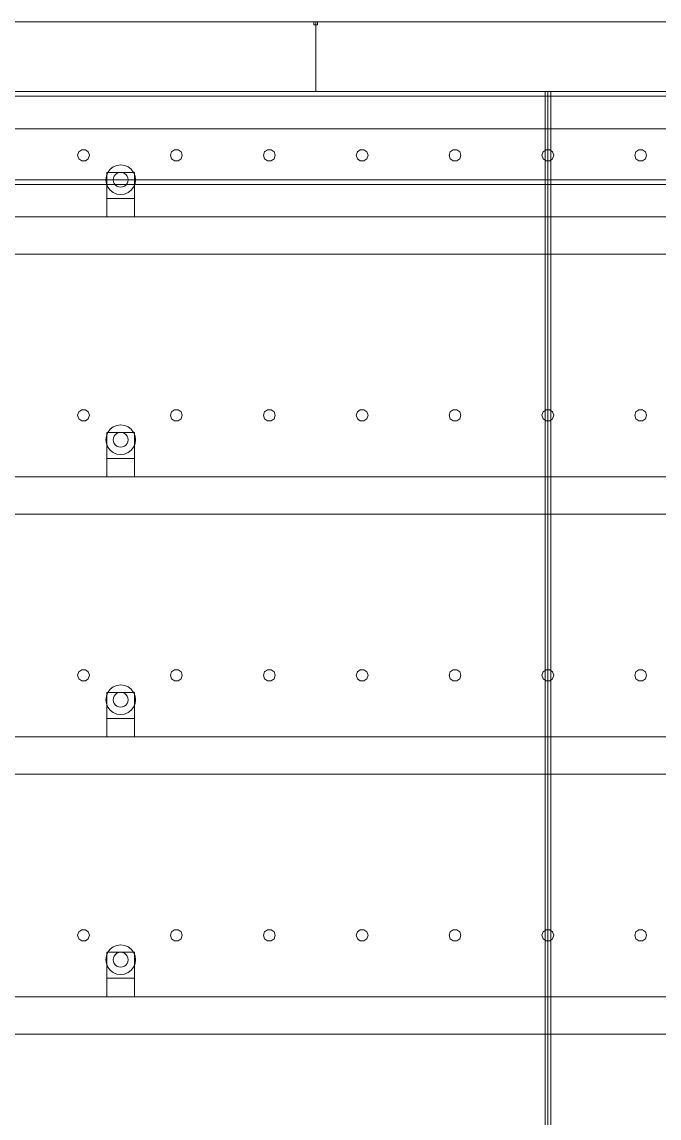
# Model space of a CAD drawing. Header units: millimetres. Extents: x -1970 to 59977, y -50268 to 6837.
# Drawn here: x 57273 to 57959, y 1820 to 3000 of the extents above; entities that cross this region are included whole.
import ezdxf

# ---------------------------------------------------------------- set-up
doc = ezdxf.new("R2010")
doc.units = ezdxf.units.MM
doc.layers.add('lateral_secador', color=7, linetype='Continuous', lineweight=0)

msp = doc.modelspace()

# ---------------------------------------------------------------- linework, layer by layer
at = {"layer": 'lateral_secador'}
for p, q in [((56589.253, 3000), (57589.253, 3000)), ((57587.253, 3000), (57591.253, 3000)), ((57587.253, 3000), (57587.253, 2997)), ((57589.253, 2925), (57589.253, 3000)), ((57589.253, 3000), (58589.253, 3000)), ((57591.253, 2997), (57591.253, 3000)), ((57587.253, 2997), (57591.253, 2997)), ((38839.253, 2925), (58839.253, 2925)), ((38839.253, 2920), (58839.253, 2920)), ((56589.253, 2925), (57589.253, 2925)), ((56839.253, 2925), (57839.253, 2925)), ((57589.253, 2925), (58589.253, 2925)), ((57836.253, 2925), (57842.253, 2925)), ((57836.253, 2925), (57836.253, 60)), ((57839.253, 0), (57839.253, 2925)), ((57839.253, 2925), (58839.253, 2925)), ((57842.253, 60), (57842.253, 2925)), ((38839.253, 2885), (58839.253, 2885)), ((57334.116, 2860.082), (57332.903, 2856.35)), ((57337.291, 2862.389), (57334.116, 2860.082)), ((57341.215, 2862.389), (57337.291, 2862.389)), ((57344.39, 2860.082), (57341.215, 2862.389)), ((57345.603, 2856.35), (57344.39, 2860.082)), ((57434.116, 2860.082), (57432.903, 2856.35)), ((57437.291, 2862.389), (57434.116, 2860.082)), ((57441.215, 2862.389), (57437.291, 2862.389)), ((57444.39, 2860.082), (57441.215, 2862.389)), ((57445.603, 2856.35), (57444.39, 2860.082)), ((57534.116, 2860.082), (57532.903, 2856.35)), ((57537.291, 2862.389), (57534.116, 2860.082)), ((57541.215, 2862.389), (57537.291, 2862.389)), ((57544.39, 2860.082), (57541.215, 2862.389)), ((57545.603, 2856.35), (57544.39, 2860.082)), ((57634.116, 2860.082), (57632.903, 2856.35)), ((57637.291, 2862.389), (57634.116, 2860.082)), ((57641.215, 2862.389), (57637.291, 2862.389)), ((57644.39, 2860.082), (57641.215, 2862.389)), ((57645.603, 2856.35), (57644.39, 2860.082)), ((57734.116, 2860.082), (57732.903, 2856.35)), ((57737.291, 2862.389), (57734.116, 2860.082)), ((57741.215, 2862.389), (57737.291, 2862.389)), ((57744.39, 2860.082), (57741.215, 2862.389)), ((57745.603, 2856.35), (57744.39, 2860.082)), ((57834.116, 2860.082), (57832.903, 2856.35)), ((57837.291, 2862.389), (57834.116, 2860.082)), ((57841.215, 2862.389), (57837.291, 2862.389)), ((57844.39, 2860.082), (57841.215, 2862.389)), ((57845.603, 2856.35), (57844.39, 2860.082)), ((57934.116, 2860.082), (57932.903, 2856.35)), ((57937.291, 2862.389), (57934.116, 2860.082)), ((57941.215, 2862.389), (57937.291, 2862.389)), ((57944.39, 2860.082), (57941.215, 2862.389)), ((57945.603, 2856.35), (57944.39, 2860.082)), ((57332.903, 2856.35), (57334.116, 2852.618)), ((57334.116, 2852.618), (57337.291, 2850.311)), ((57337.291, 2850.311), (57341.215, 2850.311)), ((57341.215, 2850.311), (57344.39, 2852.618)), ((57344.39, 2852.618), (57345.603, 2856.35)), ((57375.112, 2845.455), (57371.253, 2843.856)), ((57379.253, 2846), (57375.112, 2845.455)), ((57383.394, 2845.455), (57379.253, 2846)), ((57387.253, 2843.856), (57383.394, 2845.455)), ((57432.903, 2856.35), (57434.116, 2852.618)), ((57434.116, 2852.618), (57437.291, 2850.311)), ((57437.291, 2850.311), (57441.215, 2850.311)), ((57441.215, 2850.311), (57444.39, 2852.618)), ((57444.39, 2852.618), (57445.603, 2856.35)), ((57532.903, 2856.35), (57534.116, 2852.618)), ((57534.116, 2852.618), (57537.291, 2850.311)), ((57537.291, 2850.311), (57541.215, 2850.311)), ((57541.215, 2850.311), (57544.39, 2852.618)), ((57544.39, 2852.618), (57545.603, 2856.35)), ((57632.903, 2856.35), (57634.116, 2852.618)), ((57634.116, 2852.618), (57637.291, 2850.311)), ((57637.291, 2850.311), (57641.215, 2850.311)), ((57641.215, 2850.311), (57644.39, 2852.618)), ((57644.39, 2852.618), (57645.603, 2856.35)), ((57732.903, 2856.35), (57734.116, 2852.618)), ((57734.116, 2852.618), (57737.291, 2850.311)), ((57737.291, 2850.311), (57741.215, 2850.311)), ((57741.215, 2850.311), (57744.39, 2852.618)), ((57744.39, 2852.618), (57745.603, 2856.35)), ((57832.903, 2856.35), (57834.116, 2852.618)), ((57834.116, 2852.618), (57837.291, 2850.311)), ((57837.291, 2850.311), (57841.215, 2850.311)), ((57841.215, 2850.311), (57844.39, 2852.618)), ((57844.39, 2852.618), (57845.603, 2856.35)), ((57932.903, 2856.35), (57934.116, 2852.618)), ((57934.116, 2852.618), (57937.291, 2850.311)), ((57937.291, 2850.311), (57941.215, 2850.311)), ((57941.215, 2850.311), (57944.39, 2852.618)), ((57944.39, 2852.618), (57945.603, 2856.35)), ((57363.798, 2834.141), (57363.253, 2830)), ((57365.397, 2838), (57363.798, 2834.141)), ((57364.253, 2838), (57394.253, 2838)), ((57364.253, 2838), (57364.253, 2810)), ((57367.939, 2841.314), (57365.397, 2838)), ((57371.253, 2843.856), (57367.939, 2841.314)), ((57372.325, 2834), (57371.526, 2832.071)), ((57373.596, 2835.657), (57372.325, 2834)), ((57375.253, 2836.928), (57373.596, 2835.657)), ((57377.182, 2837.727), (57375.253, 2836.928)), ((57379.253, 2838), (57377.182, 2837.727)), ((57381.324, 2837.727), (57379.253, 2838)), ((57383.253, 2836.928), (57381.324, 2837.727)), ((57384.91, 2835.657), (57383.253, 2836.928)), ((57386.181, 2834), (57384.91, 2835.657)), ((57386.98, 2832.071), (57386.181, 2834)), ((57390.567, 2841.314), (57387.253, 2843.856)), ((57393.109, 2838), (57390.567, 2841.314)), ((57394.708, 2834.141), (57393.109, 2838)), ((57394.253, 2810), (57394.253, 2838)), ((57395.253, 2830), (57394.708, 2834.141)), ((38839.253, 2830), (58839.253, 2830)), ((38839.253, 2825), (58839.253, 2825)), ((57363.253, 2830), (57363.798, 2825.859)), ((57363.798, 2825.859), (57365.397, 2822)), ((57365.397, 2822), (57367.939, 2818.686)), ((57371.526, 2832.071), (57371.253, 2830)), ((57371.253, 2830), (57371.526, 2827.929)), ((57371.526, 2827.929), (57372.325, 2826)), ((57372.325, 2826), (57373.596, 2824.343)), ((57373.596, 2824.343), (57375.253, 2823.072)), ((57375.253, 2823.072), (57377.182, 2822.273)), ((57377.182, 2822.273), (57379.253, 2822)), ((57379.253, 2822), (57381.324, 2822.273)), ((57381.324, 2822.273), (57383.253, 2823.072)), ((57383.253, 2823.072), (57384.91, 2824.343)), ((57384.91, 2824.343), (57386.181, 2826)), ((57386.181, 2826), (57386.98, 2827.929)), ((57387.253, 2830), (57386.98, 2832.071)), ((57386.98, 2827.929), (57387.253, 2830)), ((57390.567, 2818.686), (57393.109, 2822)), ((57393.109, 2822), (57394.708, 2825.859)), ((57394.708, 2825.859), (57395.253, 2830)), ((57364.253, 2810), (57394.253, 2810)), ((57364.253, 2810), (57364.253, 2790)), ((57367.939, 2818.686), (57371.253, 2816.144)), ((57371.253, 2816.144), (57375.112, 2814.545)), ((57375.112, 2814.545), (57379.253, 2814)), ((57379.253, 2814), (57383.394, 2814.545)), ((57383.394, 2814.545), (57387.253, 2816.144)), ((57387.253, 2816.144), (57390.567, 2818.686)), ((57394.253, 2790), (57394.253, 2810)), ((39189.253, 2790), (58489.253, 2790)), ((57364.253, 2790), (57394.253, 2790)), ((39189.253, 2750), (58489.253, 2750)), ((57334.116, 2580.082), (57332.903, 2576.35)), ((57332.903, 2576.35), (57334.116, 2572.618)), ((57337.291, 2582.389), (57334.116, 2580.082)), ((57341.215, 2582.389), (57337.291, 2582.389)), ((57344.39, 2580.082), (57341.215, 2582.389)), ((57345.603, 2576.35), (57344.39, 2580.082)), ((57344.39, 2572.618), (57345.603, 2576.35)), ((57434.116, 2580.082), (57432.903, 2576.35)), ((57432.903, 2576.35), (57434.116, 2572.618)), ((57437.291, 2582.389), (57434.116, 2580.082)), ((57441.215, 2582.389), (57437.291, 2582.389)), ((57444.39, 2580.082), (57441.215, 2582.389)), ((57445.603, 2576.35), (57444.39, 2580.082)), ((57444.39, 2572.618), (57445.603, 2576.35)), ((57534.116, 2580.082), (57532.903, 2576.35)), ((57532.903, 2576.35), (57534.116, 2572.618)), ((57537.291, 2582.389), (57534.116, 2580.082)), ((57541.215, 2582.389), (57537.291, 2582.389)), ((57544.39, 2580.082), (57541.215, 2582.389)), ((57545.603, 2576.35), (57544.39, 2580.082)), ((57544.39, 2572.618), (57545.603, 2576.35)), ((57634.116, 2580.082), (57632.903, 2576.35)), ((57632.903, 2576.35), (57634.116, 2572.618)), ((57637.291, 2582.389), (57634.116, 2580.082)), ((57641.215, 2582.389), (57637.291, 2582.389)), ((57644.39, 2580.082), (57641.215, 2582.389)), ((57645.603, 2576.35), (57644.39, 2580.082)), ((57644.39, 2572.618), (57645.603, 2576.35)), ((57734.116, 2580.082), (57732.903, 2576.35)), ((57732.903, 2576.35), (57734.116, 2572.618)), ((57737.291, 2582.389), (57734.116, 2580.082)), ((57741.215, 2582.389), (57737.291, 2582.389)), ((57744.39, 2580.082), (57741.215, 2582.389)), ((57745.603, 2576.35), (57744.39, 2580.082)), ((57744.39, 2572.618), (57745.603, 2576.35)), ((57834.116, 2580.082), (57832.903, 2576.35)), ((57832.903, 2576.35), (57834.116, 2572.618)), ((57837.291, 2582.389), (57834.116, 2580.082)), ((57841.215, 2582.389), (57837.291, 2582.389)), ((57844.39, 2580.082), (57841.215, 2582.389)), ((57845.603, 2576.35), (57844.39, 2580.082)), ((57844.39, 2572.618), (57845.603, 2576.35)), ((57934.116, 2580.082), (57932.903, 2576.35)), ((57932.903, 2576.35), (57934.116, 2572.618)), ((57937.291, 2582.389), (57934.116, 2580.082)), ((57941.215, 2582.389), (57937.291, 2582.389)), ((57944.39, 2580.082), (57941.215, 2582.389)), ((57945.603, 2576.35), (57944.39, 2580.082)), ((57944.39, 2572.618), (57945.603, 2576.35)), ((57334.116, 2572.618), (57337.291, 2570.311)), ((57337.291, 2570.311), (57341.215, 2570.311)), ((57341.215, 2570.311), (57344.39, 2572.618)), ((57371.253, 2563.856), (57367.939, 2561.314)), ((57375.112, 2565.455), (57371.253, 2563.856)), ((57379.253, 2566), (57375.112, 2565.455)), ((57383.394, 2565.455), (57379.253, 2566)), ((57387.253, 2563.856), (57383.394, 2565.455)), ((57390.567, 2561.314), (57387.253, 2563.856)), ((57434.116, 2572.618), (57437.291, 2570.311)), ((57437.291, 2570.311), (57441.215, 2570.311)), ((57441.215, 2570.311), (57444.39, 2572.618)), ((57534.116, 2572.618), (57537.291, 2570.311)), ((57537.291, 2570.311), (57541.215, 2570.311)), ((57541.215, 2570.311), (57544.39, 2572.618)), ((57634.116, 2572.618), (57637.291, 2570.311)), ((57637.291, 2570.311), (57641.215, 2570.311)), ((57641.215, 2570.311), (57644.39, 2572.618)), ((57734.116, 2572.618), (57737.291, 2570.311)), ((57737.291, 2570.311), (57741.215, 2570.311)), ((57741.215, 2570.311), (57744.39, 2572.618)), ((57834.116, 2572.618), (57837.291, 2570.311)), ((57837.291, 2570.311), (57841.215, 2570.311)), ((57841.215, 2570.311), (57844.39, 2572.618)), ((57934.116, 2572.618), (57937.291, 2570.311)), ((57937.291, 2570.311), (57941.215, 2570.311)), ((57941.215, 2570.311), (57944.39, 2572.618)), ((57363.798, 2554.141), (57363.253, 2550)), ((57363.253, 2550), (57363.798, 2545.859)), ((57365.397, 2558), (57363.798, 2554.141)), ((57364.253, 2558), (57394.253, 2558)), ((57364.253, 2558), (57364.253, 2530)), ((57367.939, 2561.314), (57365.397, 2558)), ((57371.526, 2552.071), (57371.253, 2550)), ((57371.253, 2550), (57371.526, 2547.929)), ((57372.325, 2554), (57371.526, 2552.071)), ((57373.596, 2555.657), (57372.325, 2554)), ((57375.253, 2556.928), (57373.596, 2555.657)), ((57377.182, 2557.727), (57375.253, 2556.928)), ((57379.253, 2558), (57377.182, 2557.727)), ((57381.324, 2557.727), (57379.253, 2558)), ((57383.253, 2556.928), (57381.324, 2557.727)), ((57384.91, 2555.657), (57383.253, 2556.928)), ((57386.181, 2554), (57384.91, 2555.657)), ((57386.98, 2552.071), (57386.181, 2554)), ((57387.253, 2550), (57386.98, 2552.071)), ((57386.98, 2547.929), (57387.253, 2550)), ((57393.109, 2558), (57390.567, 2561.314)), ((57394.708, 2554.141), (57393.109, 2558)), ((57394.253, 2530), (57394.253, 2558)), ((57395.253, 2550), (57394.708, 2554.141)), ((57394.708, 2545.859), (57395.253, 2550)), ((57363.798, 2545.859), (57365.397, 2542)), ((57365.397, 2542), (57367.939, 2538.686)), ((57367.939, 2538.686), (57371.253, 2536.144)), ((57371.526, 2547.929), (57372.325, 2546)), ((57372.325, 2546), (57373.596, 2544.343)), ((57373.596, 2544.343), (57375.253, 2543.072)), ((57375.253, 2543.072), (57377.182, 2542.273)), ((57377.182, 2542.273), (57379.253, 2542)), ((57379.253, 2542), (57381.324, 2542.273)), ((57381.324, 2542.273), (57383.253, 2543.072)), ((57383.253, 2543.072), (57384.91, 2544.343)), ((57384.91, 2544.343), (57386.181, 2546)), ((57386.181, 2546), (57386.98, 2547.929)), ((57387.253, 2536.144), (57390.567, 2538.686)), ((57390.567, 2538.686), (57393.109, 2542)), ((57393.109, 2542), (57394.708, 2545.859)), ((57364.253, 2530), (57394.253, 2530)), ((57364.253, 2530), (57364.253, 2510)), ((57371.253, 2536.144), (57375.112, 2534.545)), ((57375.112, 2534.545), (57379.253, 2534)), ((57379.253, 2534), (57383.394, 2534.545)), ((57383.394, 2534.545), (57387.253, 2536.144)), ((57394.253, 2510), (57394.253, 2530)), ((39189.253, 2510), (58489.253, 2510)), ((57364.253, 2510), (57394.253, 2510)), ((39189.253, 2470), (58489.253, 2470)), ((57337.291, 2302.389), (57334.116, 2300.082)), ((57341.215, 2302.389), (57337.291, 2302.389)), ((57344.39, 2300.082), (57341.215, 2302.389)), ((57437.291, 2302.389), (57434.116, 2300.082)), ((57441.215, 2302.389), (57437.291, 2302.389)), ((57444.39, 2300.082), (57441.215, 2302.389)), ((57537.291, 2302.389), (57534.116, 2300.082)), ((57541.215, 2302.389), (57537.291, 2302.389)), ((57544.39, 2300.082), (57541.215, 2302.389)), ((57637.291, 2302.389), (57634.116, 2300.082)), ((57641.215, 2302.389), (57637.291, 2302.389)), ((57644.39, 2300.082), (57641.215, 2302.389)), ((57737.291, 2302.389), (57734.116, 2300.082)), ((57741.215, 2302.389), (57737.291, 2302.389)), ((57744.39, 2300.082), (57741.215, 2302.389)), ((57837.291, 2302.389), (57834.116, 2300.082)), ((57841.215, 2302.389), (57837.291, 2302.389)), ((57844.39, 2300.082), (57841.215, 2302.389)), ((57937.291, 2302.389), (57934.116, 2300.082)), ((57941.215, 2302.389), (57937.291, 2302.389)), ((57944.39, 2300.082), (57941.215, 2302.389)), ((57334.116, 2300.082), (57332.903, 2296.35)), ((57332.903, 2296.35), (57334.116, 2292.618)), ((57334.116, 2292.618), (57337.291, 2290.311)), ((57337.291, 2290.311), (57341.215, 2290.311)), ((57341.215, 2290.311), (57344.39, 2292.618)), ((57345.603, 2296.35), (57344.39, 2300.082)), ((57344.39, 2292.618), (57345.603, 2296.35)), ((57434.116, 2300.082), (57432.903, 2296.35)), ((57432.903, 2296.35), (57434.116, 2292.618)), ((57434.116, 2292.618), (57437.291, 2290.311)), ((57437.291, 2290.311), (57441.215, 2290.311)), ((57441.215, 2290.311), (57444.39, 2292.618)), ((57445.603, 2296.35), (57444.39, 2300.082)), ((57444.39, 2292.618), (57445.603, 2296.35)), ((57534.116, 2300.082), (57532.903, 2296.35)), ((57532.903, 2296.35), (57534.116, 2292.618)), ((57534.116, 2292.618), (57537.291, 2290.311)), ((57537.291, 2290.311), (57541.215, 2290.311)), ((57541.215, 2290.311), (57544.39, 2292.618)), ((57545.603, 2296.35), (57544.39, 2300.082)), ((57544.39, 2292.618), (57545.603, 2296.35)), ((57634.116, 2300.082), (57632.903, 2296.35)), ((57632.903, 2296.35), (57634.116, 2292.618)), ((57634.116, 2292.618), (57637.291, 2290.311)), ((57637.291, 2290.311), (57641.215, 2290.311)), ((57641.215, 2290.311), (57644.39, 2292.618)), ((57645.603, 2296.35), (57644.39, 2300.082)), ((57644.39, 2292.618), (57645.603, 2296.35)), ((57734.116, 2300.082), (57732.903, 2296.35)), ((57732.903, 2296.35), (57734.116, 2292.618)), ((57734.116, 2292.618), (57737.291, 2290.311)), ((57737.291, 2290.311), (57741.215, 2290.311)), ((57741.215, 2290.311), (57744.39, 2292.618)), ((57745.603, 2296.35), (57744.39, 2300.082)), ((57744.39, 2292.618), (57745.603, 2296.35)), ((57834.116, 2300.082), (57832.903, 2296.35)), ((57832.903, 2296.35), (57834.116, 2292.618)), ((57834.116, 2292.618), (57837.291, 2290.311)), ((57837.291, 2290.311), (57841.215, 2290.311)), ((57841.215, 2290.311), (57844.39, 2292.618)), ((57845.603, 2296.35), (57844.39, 2300.082)), ((57844.39, 2292.618), (57845.603, 2296.35)), ((57934.116, 2300.082), (57932.903, 2296.35)), ((57932.903, 2296.35), (57934.116, 2292.618)), ((57934.116, 2292.618), (57937.291, 2290.311)), ((57937.291, 2290.311), (57941.215, 2290.311)), ((57941.215, 2290.311), (57944.39, 2292.618)), ((57945.603, 2296.35), (57944.39, 2300.082)), ((57944.39, 2292.618), (57945.603, 2296.35)), ((57367.939, 2281.314), (57365.397, 2278)), ((57371.253, 2283.856), (57367.939, 2281.314)), ((57375.112, 2285.455), (57371.253, 2283.856)), ((57379.253, 2286), (57375.112, 2285.455)), ((57383.394, 2285.455), (57379.253, 2286)), ((57387.253, 2283.856), (57383.394, 2285.455)), ((57390.567, 2281.314), (57387.253, 2283.856)), ((57393.109, 2278), (57390.567, 2281.314)), ((57363.798, 2274.141), (57363.253, 2270)), ((57363.253, 2270), (57363.798, 2265.859)), ((57365.397, 2278), (57363.798, 2274.141)), ((57364.253, 2278), (57394.253, 2278)), ((57364.253, 2278), (57364.253, 2250)), ((57371.526, 2272.071), (57371.253, 2270)), ((57371.253, 2270), (57371.526, 2267.929)), ((57372.325, 2274), (57371.526, 2272.071)), ((57371.526, 2267.929), (57372.325, 2266)), ((57373.596, 2275.657), (57372.325, 2274)), ((57375.253, 2276.928), (57373.596, 2275.657)), ((57377.182, 2277.727), (57375.253, 2276.928)), ((57379.253, 2278), (57377.182, 2277.727)), ((57381.324, 2277.727), (57379.253, 2278)), ((57383.253, 2276.928), (57381.324, 2277.727)), ((57384.91, 2275.657), (57383.253, 2276.928)), ((57386.181, 2274), (57384.91, 2275.657)), ((57386.98, 2272.071), (57386.181, 2274)), ((57386.181, 2266), (57386.98, 2267.929)), ((57387.253, 2270), (57386.98, 2272.071)), ((57386.98, 2267.929), (57387.253, 2270)), ((57394.708, 2274.141), (57393.109, 2278)), ((57394.253, 2250), (57394.253, 2278)), ((57395.253, 2270), (57394.708, 2274.141)), ((57394.708, 2265.859), (57395.253, 2270)), ((57363.798, 2265.859), (57365.397, 2262)), ((57365.397, 2262), (57367.939, 2258.686)), ((57367.939, 2258.686), (57371.253, 2256.144)), ((57371.253, 2256.144), (57375.112, 2254.545)), ((57372.325, 2266), (57373.596, 2264.343)), ((57373.596, 2264.343), (57375.253, 2263.072)), ((57375.253, 2263.072), (57377.182, 2262.273)), ((57377.182, 2262.273), (57379.253, 2262)), ((57379.253, 2262), (57381.324, 2262.273)), ((57381.324, 2262.273), (57383.253, 2263.072)), ((57383.253, 2263.072), (57384.91, 2264.343)), ((57383.394, 2254.545), (57387.253, 2256.144)), ((57384.91, 2264.343), (57386.181, 2266)), ((57387.253, 2256.144), (57390.567, 2258.686)), ((57390.567, 2258.686), (57393.109, 2262)), ((57393.109, 2262), (57394.708, 2265.859)), ((57364.253, 2250), (57394.253, 2250)), ((57364.253, 2250), (57364.253, 2230)), ((57375.112, 2254.545), (57379.253, 2254)), ((57379.253, 2254), (57383.394, 2254.545)), ((57394.253, 2230), (57394.253, 2250)), ((39189.253, 2230), (58489.253, 2230)), ((57364.253, 2230), (57394.253, 2230)), ((39189.253, 2190), (58489.253, 2190)), ((57334.116, 2020.082), (57332.903, 2016.35)), ((57337.291, 2022.389), (57334.116, 2020.082)), ((57341.215, 2022.389), (57337.291, 2022.389)), ((57344.39, 2020.082), (57341.215, 2022.389)), ((57345.603, 2016.35), (57344.39, 2020.082)), ((57434.116, 2020.082), (57432.903, 2016.35)), ((57437.291, 2022.389), (57434.116, 2020.082)), ((57441.215, 2022.389), (57437.291, 2022.389)), ((57444.39, 2020.082), (57441.215, 2022.389)), ((57445.603, 2016.35), (57444.39, 2020.082)), ((57534.116, 2020.082), (57532.903, 2016.35)), ((57537.291, 2022.389), (57534.116, 2020.082)), ((57541.215, 2022.389), (57537.291, 2022.389)), ((57544.39, 2020.082), (57541.215, 2022.389)), ((57545.603, 2016.35), (57544.39, 2020.082)), ((57634.116, 2020.082), (57632.903, 2016.35)), ((57637.291, 2022.389), (57634.116, 2020.082)), ((57641.215, 2022.389), (57637.291, 2022.389)), ((57644.39, 2020.082), (57641.215, 2022.389)), ((57645.603, 2016.35), (57644.39, 2020.082)), ((57734.116, 2020.082), (57732.903, 2016.35)), ((57737.291, 2022.389), (57734.116, 2020.082)), ((57741.215, 2022.389), (57737.291, 2022.389)), ((57744.39, 2020.082), (57741.215, 2022.389)), ((57745.603, 2016.35), (57744.39, 2020.082)), ((57834.116, 2020.082), (57832.903, 2016.35)), ((57837.291, 2022.389), (57834.116, 2020.082)), ((57841.215, 2022.389), (57837.291, 2022.389)), ((57844.39, 2020.082), (57841.215, 2022.389)), ((57845.603, 2016.35), (57844.39, 2020.082)), ((57934.116, 2020.082), (57932.903, 2016.35)), ((57937.291, 2022.389), (57934.116, 2020.082)), ((57941.215, 2022.389), (57937.291, 2022.389)), ((57944.39, 2020.082), (57941.215, 2022.389)), ((57945.603, 2016.35), (57944.39, 2020.082)), ((57332.903, 2016.35), (57334.116, 2012.618)), ((57334.116, 2012.618), (57337.291, 2010.311)), ((57337.291, 2010.311), (57341.215, 2010.311)), ((57341.215, 2010.311), (57344.39, 2012.618)), ((57344.39, 2012.618), (57345.603, 2016.35)), ((57432.903, 2016.35), (57434.116, 2012.618)), ((57434.116, 2012.618), (57437.291, 2010.311)), ((57437.291, 2010.311), (57441.215, 2010.311)), ((57441.215, 2010.311), (57444.39, 2012.618)), ((57444.39, 2012.618), (57445.603, 2016.35)), ((57532.903, 2016.35), (57534.116, 2012.618)), ((57534.116, 2012.618), (57537.291, 2010.311)), ((57537.291, 2010.311), (57541.215, 2010.311)), ((57541.215, 2010.311), (57544.39, 2012.618)), ((57544.39, 2012.618), (57545.603, 2016.35)), ((57632.903, 2016.35), (57634.116, 2012.618)), ((57634.116, 2012.618), (57637.291, 2010.311)), ((57637.291, 2010.311), (57641.215, 2010.311)), ((57641.215, 2010.311), (57644.39, 2012.618)), ((57644.39, 2012.618), (57645.603, 2016.35)), ((57732.903, 2016.35), (57734.116, 2012.618)), ((57734.116, 2012.618), (57737.291, 2010.311)), ((57737.291, 2010.311), (57741.215, 2010.311)), ((57741.215, 2010.311), (57744.39, 2012.618)), ((57744.39, 2012.618), (57745.603, 2016.35)), ((57832.903, 2016.35), (57834.116, 2012.618)), ((57834.116, 2012.618), (57837.291, 2010.311)), ((57837.291, 2010.311), (57841.215, 2010.311)), ((57841.215, 2010.311), (57844.39, 2012.618)), ((57844.39, 2012.618), (57845.603, 2016.35)), ((57932.903, 2016.35), (57934.116, 2012.618)), ((57934.116, 2012.618), (57937.291, 2010.311)), ((57937.291, 2010.311), (57941.215, 2010.311)), ((57941.215, 2010.311), (57944.39, 2012.618)), ((57944.39, 2012.618), (57945.603, 2016.35)), ((57365.397, 1998), (57363.798, 1994.141)), ((57364.253, 1998), (57394.253, 1998)), ((57364.253, 1998), (57364.253, 1970)), ((57367.939, 2001.314), (57365.397, 1998)), ((57371.253, 2003.856), (57367.939, 2001.314)), ((57375.112, 2005.455), (57371.253, 2003.856)), ((57373.596, 1995.657), (57372.325, 1994)), ((57375.253, 1996.928), (57373.596, 1995.657)), ((57379.253, 2006), (57375.112, 2005.455)), ((57377.182, 1997.727), (57375.253, 1996.928)), ((57379.253, 1998), (57377.182, 1997.727)), ((57383.394, 2005.455), (57379.253, 2006)), ((57381.324, 1997.727), (57379.253, 1998)), ((57383.253, 1996.928), (57381.324, 1997.727)), ((57384.91, 1995.657), (57383.253, 1996.928)), ((57387.253, 2003.856), (57383.394, 2005.455)), ((57386.181, 1994), (57384.91, 1995.657)), ((57390.567, 2001.314), (57387.253, 2003.856)), ((57393.109, 1998), (57390.567, 2001.314)), ((57394.708, 1994.141), (57393.109, 1998)), ((57394.253, 1970), (57394.253, 1998)), ((57363.798, 1994.141), (57363.253, 1990)), ((57363.253, 1990), (57363.798, 1985.859)), ((57363.798, 1985.859), (57365.397, 1982)), ((57371.526, 1992.071), (57371.253, 1990)), ((57371.253, 1990), (57371.526, 1987.929)), ((57372.325, 1994), (57371.526, 1992.071)), ((57371.526, 1987.929), (57372.325, 1986)), ((57372.325, 1986), (57373.596, 1984.343)), ((57373.596, 1984.343), (57375.253, 1983.072)), ((57383.253, 1983.072), (57384.91, 1984.343)), ((57384.91, 1984.343), (57386.181, 1986)), ((57386.98, 1992.071), (57386.181, 1994)), ((57386.181, 1986), (57386.98, 1987.929)), ((57387.253, 1990), (57386.98, 1992.071)), ((57386.98, 1987.929), (57387.253, 1990)), ((57393.109, 1982), (57394.708, 1985.859)), ((57395.253, 1990), (57394.708, 1994.141)), ((57394.708, 1985.859), (57395.253, 1990)), ((57365.397, 1982), (57367.939, 1978.686)), ((57367.939, 1978.686), (57371.253, 1976.144)), ((57371.253, 1976.144), (57375.112, 1974.545)), ((57375.112, 1974.545), (57379.253, 1974)), ((57375.253, 1983.072), (57377.182, 1982.273)), ((57377.182, 1982.273), (57379.253, 1982)), ((57379.253, 1982), (57381.324, 1982.273)), ((57379.253, 1974), (57383.394, 1974.545)), ((57381.324, 1982.273), (57383.253, 1983.072)), ((57383.394, 1974.545), (57387.253, 1976.144)), ((57387.253, 1976.144), (57390.567, 1978.686)), ((57390.567, 1978.686), (57393.109, 1982)), ((57364.253, 1970), (57394.253, 1970)), ((57364.253, 1970), (57364.253, 1950)), ((57394.253, 1950), (57394.253, 1970)), ((39189.253, 1950), (58489.253, 1950)), ((57364.253, 1950), (57394.253, 1950)), ((39189.253, 1910), (58489.253, 1910))]:
    msp.add_line(p, q, dxfattribs=at)

doc.saveas('drawing.dxf')
